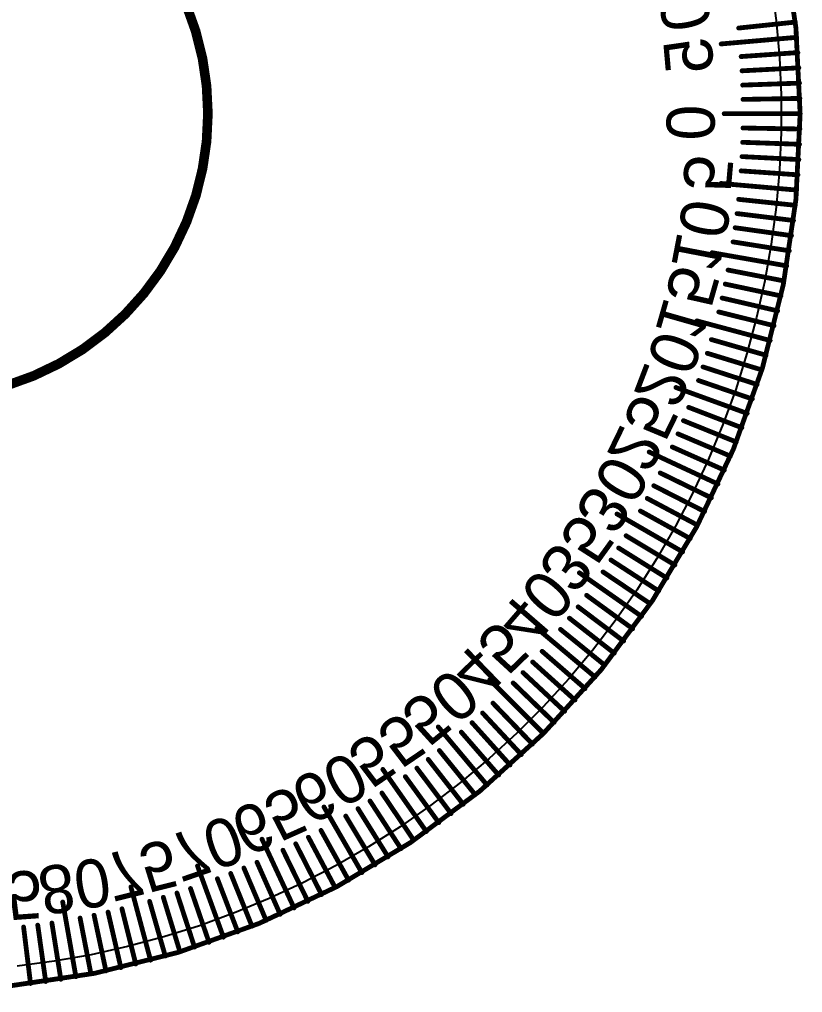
# Model space of a CAD drawing. Header units: millimetres. Extents: x -46.4 to 46.4, y -47.3 to 46.4.
# Drawn here: x 5.1 to 46.4, y -46.4 to 5 of the extents above; entities that cross this region are included whole.
import ezdxf

# ---------------------------------------------------------------- set-up
doc = ezdxf.new("R2010")
doc.units = ezdxf.units.MM
for name, color, linetype in [('BottomLayer', 5, 'Continuous'), ('BottomOverlay', 54, 'Continuous'), ('Mechanical1', 6, 'Continuous'), ('TopLayer', 1, 'Continuous')]:
    doc.layers.add(name, color=color, linetype=linetype)

msp = doc.modelspace()

# ---------------------------------------------------------------- linework, layer by layer
at = {"layer": 'BottomLayer'}
for p, q in [((44.73213304, 6.8849621), (44.98988207999999, 4.9271809)), ((44.98988207999999, 4.9271809), (45.16197978, 2.96006774)), ((45.16197978, 2.96006774), (45.24811372, 0.9873183199999999)), ((45.24811372, 0.9873183199999999), (45.24811372, -2.54e-06)), ((45.24811372, -2.54e-06), (45.24811372, -0.9873183199999999)), ((45.24811372, -0.9873183199999999), (45.16197978, -2.96007028)), ((45.16197978, -2.96007028), (44.98988207999999, -4.92718344)), ((44.98988207999999, -4.92718344), (44.73213304, -6.88496464)), ((44.73213304, -6.88496464), (44.38924828, -8.82956578)), ((44.38924828, -8.82956578), (43.9618628, -10.75738514)), ((43.9618628, -10.75738514), (43.45078685999999, -12.6647448)), ((43.45078685999999, -12.6647448), (42.85699582, -14.54800748)), ((42.85699582, -14.54800748), (42.18164792, -16.4035105)), ((42.18164792, -16.4035105), (41.42596743999999, -18.22788328)), ((41.42596743999999, -18.22788328), (40.59144535999999, -20.01751902)), ((40.59144535999999, -20.01751902), (39.67967426, -21.76901666)), ((39.67967426, -21.76901666), (38.69235848, -23.47909452)), ((38.69235848, -23.47909452), (37.63140302, -25.14446076)), ((37.63140302, -25.14446076), (36.49877384, -26.76202928)), ((36.49877384, -26.76202928), (35.2967163, -28.32857936)), ((35.2967163, -28.32857936), (34.0273894, -29.84130176)), ((34.0273894, -29.84130176), (32.69342966, -31.29706466)), ((32.69342966, -31.29706466), (31.29706212, -32.6934322)), ((31.29706212, -32.6934322), (29.84129922, -34.02739194)), ((29.84129922, -34.02739194), (28.32857682, -35.29671884)), ((28.32857682, -35.29671884), (26.76202674, -36.49877638)), ((26.76202674, -36.49877638), (25.14451156, -37.63137)), ((25.14451156, -37.63137), (23.47908944, -38.69236102)), ((23.47908944, -38.69236102), (21.76899126, -39.6796895)), ((21.76899126, -39.6796895), (20.01751648, -40.5914479)), ((20.01751648, -40.5914479), (18.22788074, -41.42596998)), ((18.22788074, -41.42596998), (16.40353082, -42.18164283999999)), ((16.40353082, -42.18164283999999), (14.54798716, -42.85700344)), ((14.54798716, -42.85700344), (12.66474226, -43.4507894)), ((12.66474226, -43.4507894), (10.75741054, -43.96185772)), ((10.75741054, -43.96185772), (8.829563239999999, -44.38925082)), ((8.829563239999999, -44.38925082), (6.8849621, -44.73213558)), ((6.8849621, -44.73213558), (4.9271809, -44.98988462))]:
    msp.add_line(p, q, dxfattribs=at)
at = {"layer": 'BottomOverlay', "const_width": 0.508}
msp.add_lwpolyline([(-12.39430846, 8.44873596, -3.242414605114225), (-12.39430846, -8.44873596)], format="xyb", dxfattribs=at)
at = {"layer": 'BottomOverlay', "const_width": 0.254}
for points in [[(43.01307374, 4.520854559999999), (45.99663902, 4.83444042)], [(42.08922748, 3.68232944), (46.07400488, 4.03095206)], [(43.08542056, 3.76948446), (46.07400488, 4.03095206)], [(43.14464573999999, 3.01696628), (46.13733723999999, 3.22623688)], [(43.19072895999999, 2.26352862), (46.18661578, 2.42053618)], [(43.22365498, 1.50940262), (46.2218278, 1.61410142)], [(43.24341363999999, 0.7548168799999999), (46.24295552, 0.8071739)], [(42.25000186, 0), (46.25000147999999, 0)], [(42.25000186, 0), (46.25000147999999, 0)], [(43.24999986, 0), (46.25000147999999, 0)], [(43.24999986, 0), (46.25000147999999, 0)], [(43.24341363999999, -0.7548168799999999), (46.24295552, -0.8071739)], [(43.22365498, -1.50940262), (46.2218278, -1.61410142)], [(43.19072895999999, -2.26353116), (46.18661578, -2.42053872)], [(43.14464573999999, -3.01696882), (46.13733723999999, -3.22623688)], [(42.08922748, -3.68233198), (46.07400488, -4.0309546)], [(43.08542056, -3.769487), (46.07400488, -4.0309546)], [(43.01307374, -4.5208571), (45.99663902, -4.83444296)], [(42.92762305999999, -5.27085052), (45.90525998, -5.636458119999999)], [(42.82909392, -6.01923612), (45.79989824, -6.43675624)], [(42.71752188, -6.765790379999999), (45.68058681999999, -7.23509348)], [(41.60812862, -7.336635059999999), (45.54735873999999, -8.031228539999999)], [(42.59293742, -7.5102847), (45.54735873999999, -8.031228539999999)], [(42.4553761, -8.252490479999999), (45.40025718, -8.82491758)], [(42.30488364, -8.992181659999998), (45.23932786, -9.61591676)], [(42.14150575999999, -9.72913472), (45.0646165, -10.40398732)], [(41.96529071999999, -10.4631236), (44.87617898, -11.18888796)], [(40.81036795999999, -10.9351064), (44.67407118, -11.97038246)], [(41.77629185999999, -11.19392478), (44.67407118, -11.97038246)], [(41.57457014, -11.92131728), (44.45835406, -12.74822952)], [(41.36018144, -12.64507758), (44.2290962, -13.52219292)], [(41.13319434, -13.3649847), (43.98636363999999, -14.29203644)], [(39.70201356, -14.4503521), (43.46078429999999, -15.81843166)], [(40.89367996, -14.08082274), (43.73023512, -15.05752894)], [(40.64170688, -14.79237072), (43.46078429999999, -15.81843166)], [(40.37735384, -15.49941528), (43.17809499999999, -16.57451854)], [(40.10070212, -16.20173544), (42.88225358, -17.3255559)], [(39.81183554, -16.89912292), (42.57335148, -18.07131514)], [(38.29150584, -17.85562088), (41.91673608, -19.54609502)], [(39.51084299999999, -17.59135928), (42.25147759999999, -18.8115702)], [(39.19781339999999, -18.27824132), (41.91673608, -19.54609502)], [(38.87284326, -18.95955314), (41.56922598, -20.27466608)], [(38.53603417999999, -19.635089), (41.20905144, -20.9970624)], [(38.18748522, -20.3046457), (40.83632676, -21.71306046)], [(36.58957376, -21.12499966), (40.05367656, -23.12500074)], [(37.82730306, -20.9680175), (40.45116116, -22.42244436)], [(37.45559946, -21.6250012), (40.05367656, -23.12500074)], [(37.07248618, -22.27539614), (39.64398726, -23.82051116)], [(36.67808006, -22.91900928), (39.22222534, -24.50876734)], [(36.27250301999999, -23.55563996), (38.78851526, -25.18955592)], [(34.60917386, -24.23360406), (37.88578402, -26.52790986)], [(35.85587698, -24.1850926), (38.3429891, -25.86267116)], [(35.4283264, -24.80718178), (37.88578402, -26.52790986)], [(34.98998589999999, -25.42171192), (37.41703718, -27.18506882)], [(34.54098756, -26.02850014), (36.93689336, -27.83394484)], [(34.081466, -26.62735848), (36.44549734, -28.47434488)], [(32.3653785, -27.15777652), (35.42955575999999, -29.72892708)], [(33.61156346, -27.2181066), (35.94300152, -29.10606828)], [(33.13142218, -27.80056416), (35.42955575999999, -29.72892708)], [(32.64118948, -28.37455336), (34.90532008, -30.34273078)], [(32.14101522, -28.93989894), (34.37044942, -30.94729142)], [(29.87526156, -29.87526156), (32.70368872, -32.70368872)], [(31.63104926, -29.49643072), (33.82510888, -31.54242358)], [(31.11144654, -30.04397598), (33.2694661, -32.12794946)], [(30.58236962, -30.58236962), (32.70368872, -32.70368872)], [(30.04397598, -31.11144654), (32.12794946, -33.2694661)], [(29.49643072, -31.63104926), (31.54242612, -33.82510888)], [(27.15777652, -32.3653785), (29.72892708, -35.42955575999999)], [(28.93989894, -32.14101522), (30.94729142, -34.37044942)], [(28.37455336, -32.64118948), (30.34273078, -34.90531754)], [(27.80056416, -33.13142218), (29.72892708, -35.42955575999999)], [(27.2181066, -33.61156346), (29.10606828, -35.94300152)], [(26.62735848, -34.081466), (28.47434488, -36.44549734)], [(24.23360406, -34.60917386), (26.52790986, -37.88578148)], [(25.42171192, -34.98998589999999), (27.18506882, -37.41703718)], [(26.02850014, -34.54098756), (27.83394484, -36.93689336)], [(24.80718178, -35.4283264), (26.52790986, -37.88578148)], [(24.18509514, -35.85587443999999), (25.8626737, -38.3429891)], [(21.12499966, -36.58957376), (23.12500074, -40.05367656)], [(23.55563996, -36.27250301999999), (25.18955592, -38.78851526)], [(22.27539868, -37.07248618), (23.82051116, -39.64398726)], [(22.91900928, -36.67808006), (24.50876734, -39.22222534)], [(21.6250012, -37.45559946), (23.12500074, -40.05367656)], [(20.9680175, -37.82730306), (22.4224469, -40.45116116)], [(17.85562342, -38.2915033), (19.54609502, -41.91673608)], [(19.635089, -38.53603164), (20.9970624, -41.20905144)], [(20.3046457, -38.18748268), (21.71306046, -40.83632676)], [(18.95955314, -38.87284326), (20.27466608, -41.56922598)], [(17.59136182, -39.51084046), (18.8115702, -42.25147759999999)], [(18.27824132, -39.19781339999999), (19.54609502, -41.91673608)], [(14.4503521, -39.70201356), (15.81843166, -43.46078429999999)], [(16.20173544, -40.10070212), (17.3255559, -42.88225358)], [(16.89912292, -39.81183554), (18.07131514, -42.57334894)], [(14.79237326, -40.64170688), (15.81843166, -43.46078429999999)], [(15.49941528, -40.37735384), (16.57451854, -43.17809499999999)], [(10.9351064, -40.81036542), (11.97038246, -44.67407118)], [(13.3649847, -41.13319434), (14.29203644, -43.98636363999999)], [(14.08082274, -40.89367996), (15.05752894, -43.73023512)], [(7.3366376, -41.60812862), (8.031228539999999, -45.54735873999999)], [(11.92131728, -41.5745676), (12.74822952, -44.45835406)], [(12.64507758, -41.36018144), (13.52219292, -44.2290962)], [(9.72913472, -42.14150575999999), (10.40398732, -45.0646165)], [(10.4631236, -41.96529071999999), (11.18888796, -44.87617898)], [(11.19392478, -41.77629185999999), (11.97038246, -44.67407118)], [(6.765790379999999, -42.71752188), (7.235096019999999, -45.68058681999999)], [(7.5102847, -42.59293487999999), (8.031228539999999, -45.54735873999999)], [(8.252490479999999, -42.4553761), (8.82491758, -45.40025718)], [(8.992181659999998, -42.30488364), (9.61591676, -45.23932786)], [(5.27085052, -42.92762052), (5.636458119999999, -45.90525998)], [(6.019238659999999, -42.82909392), (6.43675624, -45.79989824)]]:
    msp.add_lwpolyline(points, dxfattribs=at)
at = {"layer": 'BottomOverlay', "const_width": 0.127}
for points in [[(42.94957374, 4.520854559999999, 1), (43.07657373999999, 4.520854559999999, 1)], [(45.93313902, 4.83444042, 1), (46.06013901999999, 4.83444042, 1)], [(46.01050488, 4.03095206, 1), (46.13750487999999, 4.03095206, 1)], [(46.01050488, 4.03095206, 1), (46.13750487999999, 4.03095206, 1)], [(42.02572748, 3.68232944, 1), (42.15272748, 3.68232944, 1)], [(43.02192056, 3.76948446, 1), (43.14892056, 3.76948446, 1)], [(43.08114574, 3.01696628, 1), (43.20814573999999, 3.01696628, 1)], [(46.07383724, 3.22623688, 1), (46.20083724, 3.22623688, 1)], [(43.12722896, 2.26352862, 1), (43.25422896, 2.26352862, 1)], [(46.12311578, 2.42053618, 1), (46.25011577999999, 2.42053618, 1)], [(43.16015498, 1.50940262, 1), (43.28715498, 1.50940262, 1)], [(46.1583278, 1.61410142, 1), (46.2853278, 1.61410142, 1)], [(43.17991364, 0.7548168799999999, 1), (43.30691364, 0.7548168799999999, 1)], [(46.17945552, 0.8071739, 1), (46.30645552, 0.8071739, 1)], [(42.18650186, 0, 1), (42.31350186, 0, 1)], [(42.18650186, 0, 1), (42.31350186, 0, 1)], [(43.18649986, 0, 1), (43.31349986, 0, 1)], [(43.18649986, 0, 1), (43.31349986, 0, 1)], [(46.18650148, 0, 1), (46.31350148, 0, 1)], [(46.18650148, 0, 1), (46.31350148, 0, 1)], [(46.18650148, 0, 1), (46.31350148, 0, 1)], [(46.18650148, 0, 1), (46.31350148, 0, 1)], [(43.17991364, -0.7548168799999999, 1), (43.30691364, -0.7548168799999999, 1)], [(46.17945552, -0.8071739, 1), (46.30645552, -0.8071739, 1)], [(43.16015498, -1.50940262, 1), (43.28715498, -1.50940262, 1)], [(46.1583278, -1.61410142, 1), (46.2853278, -1.61410142, 1)], [(43.12722896, -2.26353116, 1), (43.25422896, -2.26353116, 1)], [(46.12311578, -2.42053872, 1), (46.25011577999999, -2.42053872, 1)], [(43.08114574, -3.01696882, 1), (43.20814573999999, -3.01696882, 1)], [(42.02572748, -3.68233198, 1), (42.15272748, -3.68233198, 1)], [(46.07383724, -3.22623688, 1), (46.20083724, -3.22623688, 1)], [(43.02192056, -3.769487, 1), (43.14892056, -3.769487, 1)], [(46.01050488, -4.0309546, 1), (46.13750487999999, -4.0309546, 1)], [(46.01050488, -4.0309546, 1), (46.13750487999999, -4.0309546, 1)], [(42.94957374, -4.5208571, 1), (43.07657373999999, -4.5208571, 1)], [(45.93313902, -4.83444296, 1), (46.06013901999999, -4.83444296, 1)], [(42.86412306, -5.27085052, 1), (42.99112305999999, -5.27085052, 1)], [(45.84175998, -5.636458119999999, 1), (45.96875997999999, -5.636458119999999, 1)], [(42.76559392, -6.01923612, 1), (42.89259392, -6.01923612, 1)], [(42.65402187999999, -6.765790379999999, 1), (42.78102188, -6.765790379999999, 1)], [(45.73639824, -6.43675624, 1), (45.86339824, -6.43675624, 1)], [(45.61708682, -7.23509348, 1), (45.74408681999999, -7.23509348, 1)], [(41.54462862, -7.336635059999999, 1), (41.67162862, -7.336635059999999, 1)], [(42.52943742, -7.5102847, 1), (42.65643742, -7.5102847, 1)], [(42.3918761, -8.252490479999999, 1), (42.51887609999999, -8.252490479999999, 1)], [(45.48385874, -8.031228539999999, 1), (45.61085874, -8.031228539999999, 1)], [(45.48385874, -8.031228539999999, 1), (45.61085874, -8.031228539999999, 1)], [(45.33675718, -8.82491758, 1), (45.46375717999999, -8.82491758, 1)], [(42.24138364, -8.992181659999998, 1), (42.36838364, -8.992181659999998, 1)], [(42.07800576, -9.72913472, 1), (42.20500576, -9.72913472, 1)], [(45.17582786, -9.61591676, 1), (45.30282786, -9.61591676, 1)], [(41.90179071999999, -10.4631236, 1), (42.02879072, -10.4631236, 1)], [(45.00111649999999, -10.40398732, 1), (45.1281165, -10.40398732, 1)], [(40.74686796, -10.9351064, 1), (40.87386796, -10.9351064, 1)], [(41.71279186, -11.19392478, 1), (41.83979186, -11.19392478, 1)], [(44.81267897999999, -11.18888796, 1), (44.93967898, -11.18888796, 1)], [(41.51107013999999, -11.92131728, 1), (41.63807014, -11.92131728, 1)], [(44.61057117999999, -11.97038246, 1), (44.73757118, -11.97038246, 1)], [(44.61057117999999, -11.97038246, 1), (44.73757118, -11.97038246, 1)], [(41.29668143999999, -12.64507758, 1), (41.42368144, -12.64507758, 1)], [(44.39485406, -12.74822952, 1), (44.52185406, -12.74822952, 1)], [(41.06969434, -13.3649847, 1), (41.19669433999999, -13.3649847, 1)], [(44.1655962, -13.52219292, 1), (44.2925962, -13.52219292, 1)], [(39.63851356, -14.4503521, 1), (39.76551356, -14.4503521, 1)], [(40.83017996, -14.08082274, 1), (40.95717996, -14.08082274, 1)], [(43.92286364, -14.29203644, 1), (44.04986364, -14.29203644, 1)], [(40.57820688, -14.79237072, 1), (40.70520688, -14.79237072, 1)], [(40.31385383999999, -15.49941528, 1), (40.44085384, -15.49941528, 1)], [(43.66673512, -15.05752894, 1), (43.79373512, -15.05752894, 1)], [(43.3972843, -15.81843166, 1), (43.5242843, -15.81843166, 1)], [(43.3972843, -15.81843166, 1), (43.5242843, -15.81843166, 1)], [(40.03720212, -16.20173544, 1), (40.16420212, -16.20173544, 1)], [(39.74833554, -16.89912292, 1), (39.87533554, -16.89912292, 1)], [(43.11459499999999, -16.57451854, 1), (43.241595, -16.57451854, 1)], [(42.81875358, -17.3255559, 1), (42.94575357999999, -17.3255559, 1)], [(38.22800583999999, -17.85562088, 1), (38.35500584, -17.85562088, 1)], [(39.447343, -17.59135928, 1), (39.57434299999999, -17.59135928, 1)], [(42.50985148, -18.07131514, 1), (42.63685148, -18.07131514, 1)], [(39.1343134, -18.27824132, 1), (39.2613134, -18.27824132, 1)], [(38.80934326, -18.95955314, 1), (38.93634326, -18.95955314, 1)], [(42.1879776, -18.8115702, 1), (42.3149776, -18.8115702, 1)], [(38.47253418, -19.635089, 1), (38.59953418, -19.635089, 1)], [(41.85323608, -19.54609502, 1), (41.98023608, -19.54609502, 1)], [(41.85323608, -19.54609502, 1), (41.98023608, -19.54609502, 1)], [(38.12398522, -20.3046457, 1), (38.25098522, -20.3046457, 1)], [(41.50572597999999, -20.27466608, 1), (41.63272598, -20.27466608, 1)], [(36.52607376, -21.12499966, 1), (36.65307376, -21.12499966, 1)], [(37.76380305999999, -20.9680175, 1), (37.89080306, -20.9680175, 1)], [(41.14555144, -20.9970624, 1), (41.27255143999999, -20.9970624, 1)], [(37.39209946, -21.6250012, 1), (37.51909946, -21.6250012, 1)], [(40.77282676, -21.71306046, 1), (40.89982676, -21.71306046, 1)], [(37.00898618, -22.27539614, 1), (37.13598618, -22.27539614, 1)], [(40.38766116, -22.42244436, 1), (40.51466116, -22.42244436, 1)], [(36.61458005999999, -22.91900928, 1), (36.74158006, -22.91900928, 1)], [(39.99017656, -23.12500074, 1), (40.11717656, -23.12500074, 1)], [(39.99017656, -23.12500074, 1), (40.11717656, -23.12500074, 1)], [(36.20900302, -23.55563996, 1), (36.33600302, -23.55563996, 1)], [(34.54567385999999, -24.23360406, 1), (34.67267386, -24.23360406, 1)], [(35.79237698, -24.1850926, 1), (35.91937698, -24.1850926, 1)], [(39.58048726, -23.82051116, 1), (39.70748726, -23.82051116, 1)], [(39.15872534, -24.50876734, 1), (39.28572534, -24.50876734, 1)], [(35.3648264, -24.80718178, 1), (35.4918264, -24.80718178, 1)], [(38.72501526, -25.18955592, 1), (38.85201526, -25.18955592, 1)], [(34.9264859, -25.42171192, 1), (35.0534859, -25.42171192, 1)], [(34.47748756, -26.02850014, 1), (34.60448756, -26.02850014, 1)], [(38.2794891, -25.86267116, 1), (38.40648909999999, -25.86267116, 1)], [(34.017966, -26.62735848, 1), (34.144966, -26.62735848, 1)], [(37.82228402, -26.52790986, 1), (37.94928402, -26.52790986, 1)], [(37.82228402, -26.52790986, 1), (37.94928402, -26.52790986, 1)], [(32.30187849999999, -27.15777652, 1), (32.4288785, -27.15777652, 1)], [(33.54806346, -27.2181066, 1), (33.67506346, -27.2181066, 1)], [(37.35353718, -27.18506882, 1), (37.48053718, -27.18506882, 1)], [(33.06792218, -27.80056416, 1), (33.19492218, -27.80056416, 1)], [(36.87339336, -27.83394484, 1), (37.00039336, -27.83394484, 1)], [(32.57768948, -28.37455336, 1), (32.70468948, -28.37455336, 1)], [(36.38199734, -28.47434488, 1), (36.50899734, -28.47434488, 1)], [(32.07751522, -28.93989894, 1), (32.20451522, -28.93989894, 1)], [(35.87950152, -29.10606828, 1), (36.00650152, -29.10606828, 1)], [(29.81176156, -29.87526156, 1), (29.93876156, -29.87526156, 1)], [(31.56754926, -29.49643072, 1), (31.69454926, -29.49643072, 1)], [(35.36605575999999, -29.72892708, 1), (35.49305576, -29.72892708, 1)], [(35.36605575999999, -29.72892708, 1), (35.49305576, -29.72892708, 1)], [(31.04794654, -30.04397598, 1), (31.17494654, -30.04397598, 1)], [(34.84182008, -30.34273078, 1), (34.96882008, -30.34273078, 1)], [(30.51886962, -30.58236962, 1), (30.64586962, -30.58236962, 1)], [(29.98047598, -31.11144654, 1), (30.10747598, -31.11144654, 1)], [(34.30694942, -30.94729142, 1), (34.43394942, -30.94729142, 1)], [(29.43293072, -31.63104926, 1), (29.55993072, -31.63104926, 1)], [(33.76160888, -31.54242358, 1), (33.88860888, -31.54242358, 1)], [(27.09427652, -32.3653785, 1), (27.22127652, -32.3653785, 1)], [(28.87639894, -32.14101522, 1), (29.00339894, -32.14101522, 1)], [(33.2059661, -32.12794946, 1), (33.33296609999999, -32.12794946, 1)], [(28.31105336, -32.64118948, 1), (28.43805336, -32.64118948, 1)], [(32.64018872, -32.70368872, 1), (32.76718872, -32.70368872, 1)], [(32.64018872, -32.70368872, 1), (32.76718872, -32.70368872, 1)], [(27.73706416, -33.13142218, 1), (27.86406416, -33.13142218, 1)], [(32.06444946, -33.2694661, 1), (32.19144945999999, -33.2694661, 1)], [(27.15460659999999, -33.61156346, 1), (27.2816066, -33.61156346, 1)], [(31.47892612, -33.82510888, 1), (31.60592612, -33.82510888, 1)], [(26.56385848, -34.081466, 1), (26.69085848, -34.081466, 1)], [(30.88379142, -34.37044942, 1), (31.01079142, -34.37044942, 1)], [(24.17010406, -34.60917386, 1), (24.29710406, -34.60917386, 1)], [(25.35821192, -34.98998589999999, 1), (25.48521192, -34.98998589999999, 1)], [(25.96500014, -34.54098756, 1), (26.09200014, -34.54098756, 1)], [(30.27923078, -34.90531754, 1), (30.40623078, -34.90531754, 1)], [(24.74368178, -35.4283264, 1), (24.87068178, -35.4283264, 1)], [(29.66542708, -35.42955575999999, 1), (29.79242708, -35.42955575999999, 1)], [(29.66542708, -35.42955575999999, 1), (29.79242708, -35.42955575999999, 1)], [(24.12159514, -35.85587443999999, 1), (24.24859514, -35.85587443999999, 1)], [(29.04256828, -35.94300152, 1), (29.16956828, -35.94300152, 1)], [(21.06149966, -36.58957376, 1), (21.18849966, -36.58957376, 1)], [(23.49213996, -36.27250301999999, 1), (23.61913996, -36.27250301999999, 1)], [(28.41084488, -36.44549734, 1), (28.53784487999999, -36.44549734, 1)], [(22.21189868, -37.07248618, 1), (22.33889868, -37.07248618, 1)], [(22.85550928, -36.67808006, 1), (22.98250928, -36.67808006, 1)], [(27.77044484, -36.93689336, 1), (27.89744484, -36.93689336, 1)], [(21.5615012, -37.45559946, 1), (21.6885012, -37.45559946, 1)], [(27.12156882, -37.41703718, 1), (27.24856882, -37.41703718, 1)], [(20.9045175, -37.82730306, 1), (21.0315175, -37.82730306, 1)], [(26.46440986, -37.88578148, 1), (26.59140986, -37.88578148, 1)], [(26.46440986, -37.88578148, 1), (26.59140986, -37.88578148, 1)], [(17.79212342, -38.2915033, 1), (17.91912342, -38.2915033, 1)], [(19.571589, -38.53603164, 1), (19.698589, -38.53603164, 1)], [(20.2411457, -38.18748268, 1), (20.3681457, -38.18748268, 1)], [(25.7991737, -38.3429891, 1), (25.9261737, -38.3429891, 1)], [(18.89605314, -38.87284326, 1), (19.02305314, -38.87284326, 1)], [(25.12605592, -38.78851526, 1), (25.25305592, -38.78851526, 1)], [(17.52786182, -39.51084046, 1), (17.65486182, -39.51084046, 1)], [(18.21474132, -39.19781339999999, 1), (18.34174132, -39.19781339999999, 1)], [(23.75701116, -39.64398726, 1), (23.88401116, -39.64398726, 1)], [(24.44526734, -39.22222534, 1), (24.57226734, -39.22222534, 1)], [(14.3868521, -39.70201356, 1), (14.5138521, -39.70201356, 1)], [(16.13823544, -40.10070212, 1), (16.26523544, -40.10070212, 1)], [(16.83562292, -39.81183554, 1), (16.96262292, -39.81183554, 1)], [(23.06150074, -40.05367656, 1), (23.18850074, -40.05367656, 1)], [(23.06150074, -40.05367656, 1), (23.18850074, -40.05367656, 1)], [(14.72887326, -40.64170688, 1), (14.85587326, -40.64170688, 1)], [(15.43591528, -40.37735384, 1), (15.56291528, -40.37735384, 1)], [(22.3589469, -40.45116116, 1), (22.4859469, -40.45116116, 1)], [(10.8716064, -40.81036542, 1), (10.9986064, -40.81036542, 1)], [(13.3014847, -41.13319434, 1), (13.4284847, -41.13319434, 1)], [(14.01732274, -40.89367996, 1), (14.14432274, -40.89367996, 1)], [(20.9335624, -41.20905144, 1), (21.0605624, -41.20905144, 1)], [(21.64956046, -40.83632676, 1), (21.77656046, -40.83632676, 1)], [(7.273137599999999, -41.60812862, 1), (7.400137599999999, -41.60812862, 1)], [(11.85781728, -41.5745676, 1), (11.98481728, -41.5745676, 1)], [(12.58157758, -41.36018144, 1), (12.70857758, -41.36018144, 1)], [(20.21116608, -41.56922598, 1), (20.33816608, -41.56922598, 1)], [(9.66563472, -42.14150575999999, 1), (9.79263472, -42.14150575999999, 1)], [(10.3996236, -41.96529071999999, 1), (10.5266236, -41.96529071999999, 1)], [(11.13042478, -41.77629185999999, 1), (11.25742478, -41.77629185999999, 1)], [(19.48259502, -41.91673608, 1), (19.60959502, -41.91673608, 1)], [(19.48259502, -41.91673608, 1), (19.60959502, -41.91673608, 1)], [(6.702290379999999, -42.71752188, 1), (6.82929038, -42.71752188, 1)], [(7.4467847, -42.59293487999999, 1), (7.5737847, -42.59293487999999, 1)], [(8.18899048, -42.4553761, 1), (8.31599048, -42.4553761, 1)], [(8.92868166, -42.30488364, 1), (9.05568166, -42.30488364, 1)], [(18.00781514, -42.57334894, 1), (18.13481514, -42.57334894, 1)], [(18.7480702, -42.25147759999999, 1), (18.8750702, -42.25147759999999, 1)], [(5.207350519999999, -42.92762052, 1), (5.33435052, -42.92762052, 1)], [(5.95573866, -42.82909392, 1), (6.08273866, -42.82909392, 1)], [(16.51101854, -43.17809499999999, 1), (16.63801854, -43.17809499999999, 1)], [(17.2620559, -42.88225358, 1), (17.3890559, -42.88225358, 1)], [(14.99402894, -43.73023512, 1), (15.12102894, -43.73023512, 1)], [(15.75493166, -43.46078429999999, 1), (15.88193166, -43.46078429999999, 1)], [(15.75493166, -43.46078429999999, 1), (15.88193166, -43.46078429999999, 1)], [(13.45869292, -44.2290962, 1), (13.58569292, -44.2290962, 1)], [(14.22853644, -43.98636363999999, 1), (14.35553644, -43.98636363999999, 1)], [(11.90688246, -44.67407118, 1), (12.03388246, -44.67407118, 1)], [(11.90688246, -44.67407118, 1), (12.03388246, -44.67407118, 1)], [(12.68472952, -44.45835406, 1), (12.81172952, -44.45835406, 1)], [(9.55241676, -45.23932786, 1), (9.67941676, -45.23932786, 1)], [(10.34048732, -45.0646165, 1), (10.46748732, -45.0646165, 1)], [(11.12538796, -44.87617898, 1), (11.25238796, -44.87617898, 1)], [(6.37325624, -45.79989824, 1), (6.500256240000001, -45.79989824, 1)], [(7.171596019999999, -45.68058681999999, 1), (7.29859602, -45.68058681999999, 1)], [(7.96772854, -45.54735873999999, 1), (8.094728539999998, -45.54735873999999, 1)], [(7.96772854, -45.54735873999999, 1), (8.094728539999998, -45.54735873999999, 1)], [(8.76141758, -45.40025718, 1), (8.88841758, -45.40025718, 1)], [(5.572958119999999, -45.90525998, 1), (5.69995812, -45.90525998, 1)]]:
    msp.add_lwpolyline(points, format="xyb", close=True, dxfattribs=at)
at = {"layer": 'Mechanical1', "const_width": 0.254}
for points in [[(0, 46.25672993999999, -0.4142135623730951), (46.25672993999999, 0)], [(46.25672993999999, 0, -0.4142135623730951), (0, -46.25672993999999)]]:
    msp.add_lwpolyline(points, format="xyb", dxfattribs=at)
at = {"layer": 'Mechanical1', "const_width": 0.127}
msp.add_lwpolyline([(46.19322993999999, 0, 1), (46.32022994, 0, 1)], format="xyb", close=True, dxfattribs=at)
msp.add_lwpolyline([(46.19322993999999, 0, 1), (46.32022994, 0, 1)], format="xyb", close=True, dxfattribs=at)
at = {"layer": 'TopLayer'}
for p, q in [((44.73213304, 6.8849621), (44.98988207999999, 4.9271809)), ((44.98988207999999, 4.9271809), (45.16197978, 2.96006774)), ((45.16197978, 2.96006774), (45.24811372, 0.9873183199999999)), ((45.24811372, 0.9873183199999999), (45.24811372, -2.54e-06)), ((45.24811372, -2.54e-06), (45.24811372, -0.9873183199999999)), ((45.24811372, -0.9873183199999999), (45.16197978, -2.96007028)), ((45.16197978, -2.96007028), (44.98988207999999, -4.92718344)), ((44.98988207999999, -4.92718344), (44.73213304, -6.88496464)), ((44.73213304, -6.88496464), (44.38924828, -8.82956578)), ((44.38924828, -8.82956578), (43.9618628, -10.75738514)), ((43.9618628, -10.75738514), (43.45078685999999, -12.6647448)), ((43.45078685999999, -12.6647448), (42.85699582, -14.54800748)), ((42.85699582, -14.54800748), (42.18164792, -16.4035105)), ((42.18164792, -16.4035105), (41.42596743999999, -18.22788328)), ((41.42596743999999, -18.22788328), (40.59144535999999, -20.01751902)), ((40.59144535999999, -20.01751902), (39.67967426, -21.76901666)), ((39.67967426, -21.76901666), (38.69235848, -23.47909452)), ((38.69235848, -23.47909452), (37.63140302, -25.14446076)), ((37.63140302, -25.14446076), (36.49877384, -26.76202928)), ((36.49877384, -26.76202928), (35.2967163, -28.32857936)), ((35.2967163, -28.32857936), (34.0273894, -29.84130176)), ((34.0273894, -29.84130176), (32.69342966, -31.29706466)), ((32.69342966, -31.29706466), (31.29706212, -32.6934322)), ((31.29706212, -32.6934322), (29.84129922, -34.02739194)), ((29.84129922, -34.02739194), (28.32857682, -35.29671884)), ((28.32857682, -35.29671884), (26.76202674, -36.49877638)), ((26.76202674, -36.49877638), (25.14451156, -37.63137)), ((25.14451156, -37.63137), (23.47908944, -38.69236102)), ((23.47908944, -38.69236102), (21.76899126, -39.6796895)), ((21.76899126, -39.6796895), (20.01751648, -40.5914479)), ((20.01751648, -40.5914479), (18.22788074, -41.42596998)), ((18.22788074, -41.42596998), (16.40353082, -42.18164283999999)), ((16.40353082, -42.18164283999999), (14.54798716, -42.85700344)), ((14.54798716, -42.85700344), (12.66474226, -43.4507894)), ((12.66474226, -43.4507894), (10.75741054, -43.96185772)), ((10.75741054, -43.96185772), (8.829563239999999, -44.38925082)), ((8.829563239999999, -44.38925082), (6.8849621, -44.73213558)), ((6.8849621, -44.73213558), (4.9271809, -44.98988462))]:
    msp.add_line(p, q, dxfattribs=at)

# ---------------------------------------------------------------- texts
at = {"layer": 'BottomOverlay', "text_generation_flag": 2}
for s, rotation, p in [('10', 100.8999999999996, (40.90695146, 8.36116184)), ('5', 95, (41.54972132, 4.1119425)), ('0', 90, (41.7499927, 0.47499778)), ('0', 90, (41.74999524, 0.47499524)), ('5', 265, (40.05543169999999, -3.98121378)), ('10', 259.1000000000004, (39.43401054, -8.077525119999999)), ('15', 254.1000000000004, (38.57995078, -11.48368798)), ('20', 249.1000000000004, (37.4322721, -14.80244944)), ('25', 244.1000000000004, (35.9997121, -18.0085619)), ('30', 239.1000000000003, (34.29317245999999, -21.07761596)), ('35', 234.1000000000004, (32.3256402, -23.98625632)), ('40', 229.1000000000004, (30.11209116, -26.71234688)), ('45', 224.1000000000004, (27.66937062, -29.23514092)), ('50', 219.1000000000004, (25.01606884, -31.53543858)), ('55', 214.1000000000004, (22.17238136, -33.5957291)), ('60', 209.1000000000004, (19.15994898, -35.40033814)), ('65', 204.1000000000004, (16.00169774, -36.93552684)), ('70', 199.1000000000004, (12.72166112, -38.18961374)), ('75', 194.1000000000004, (9.34480732, -39.15305859999999)), ('80', 189.1000000000004, (5.896833519999999, -39.81852336)), ('85', 184.1000000000003, (2.40398046, -40.18094326))]:
    msp.add_text(s, height=2.54, rotation=rotation, dxfattribs=at).set_placement(p)

doc.saveas('drawing.dxf')
